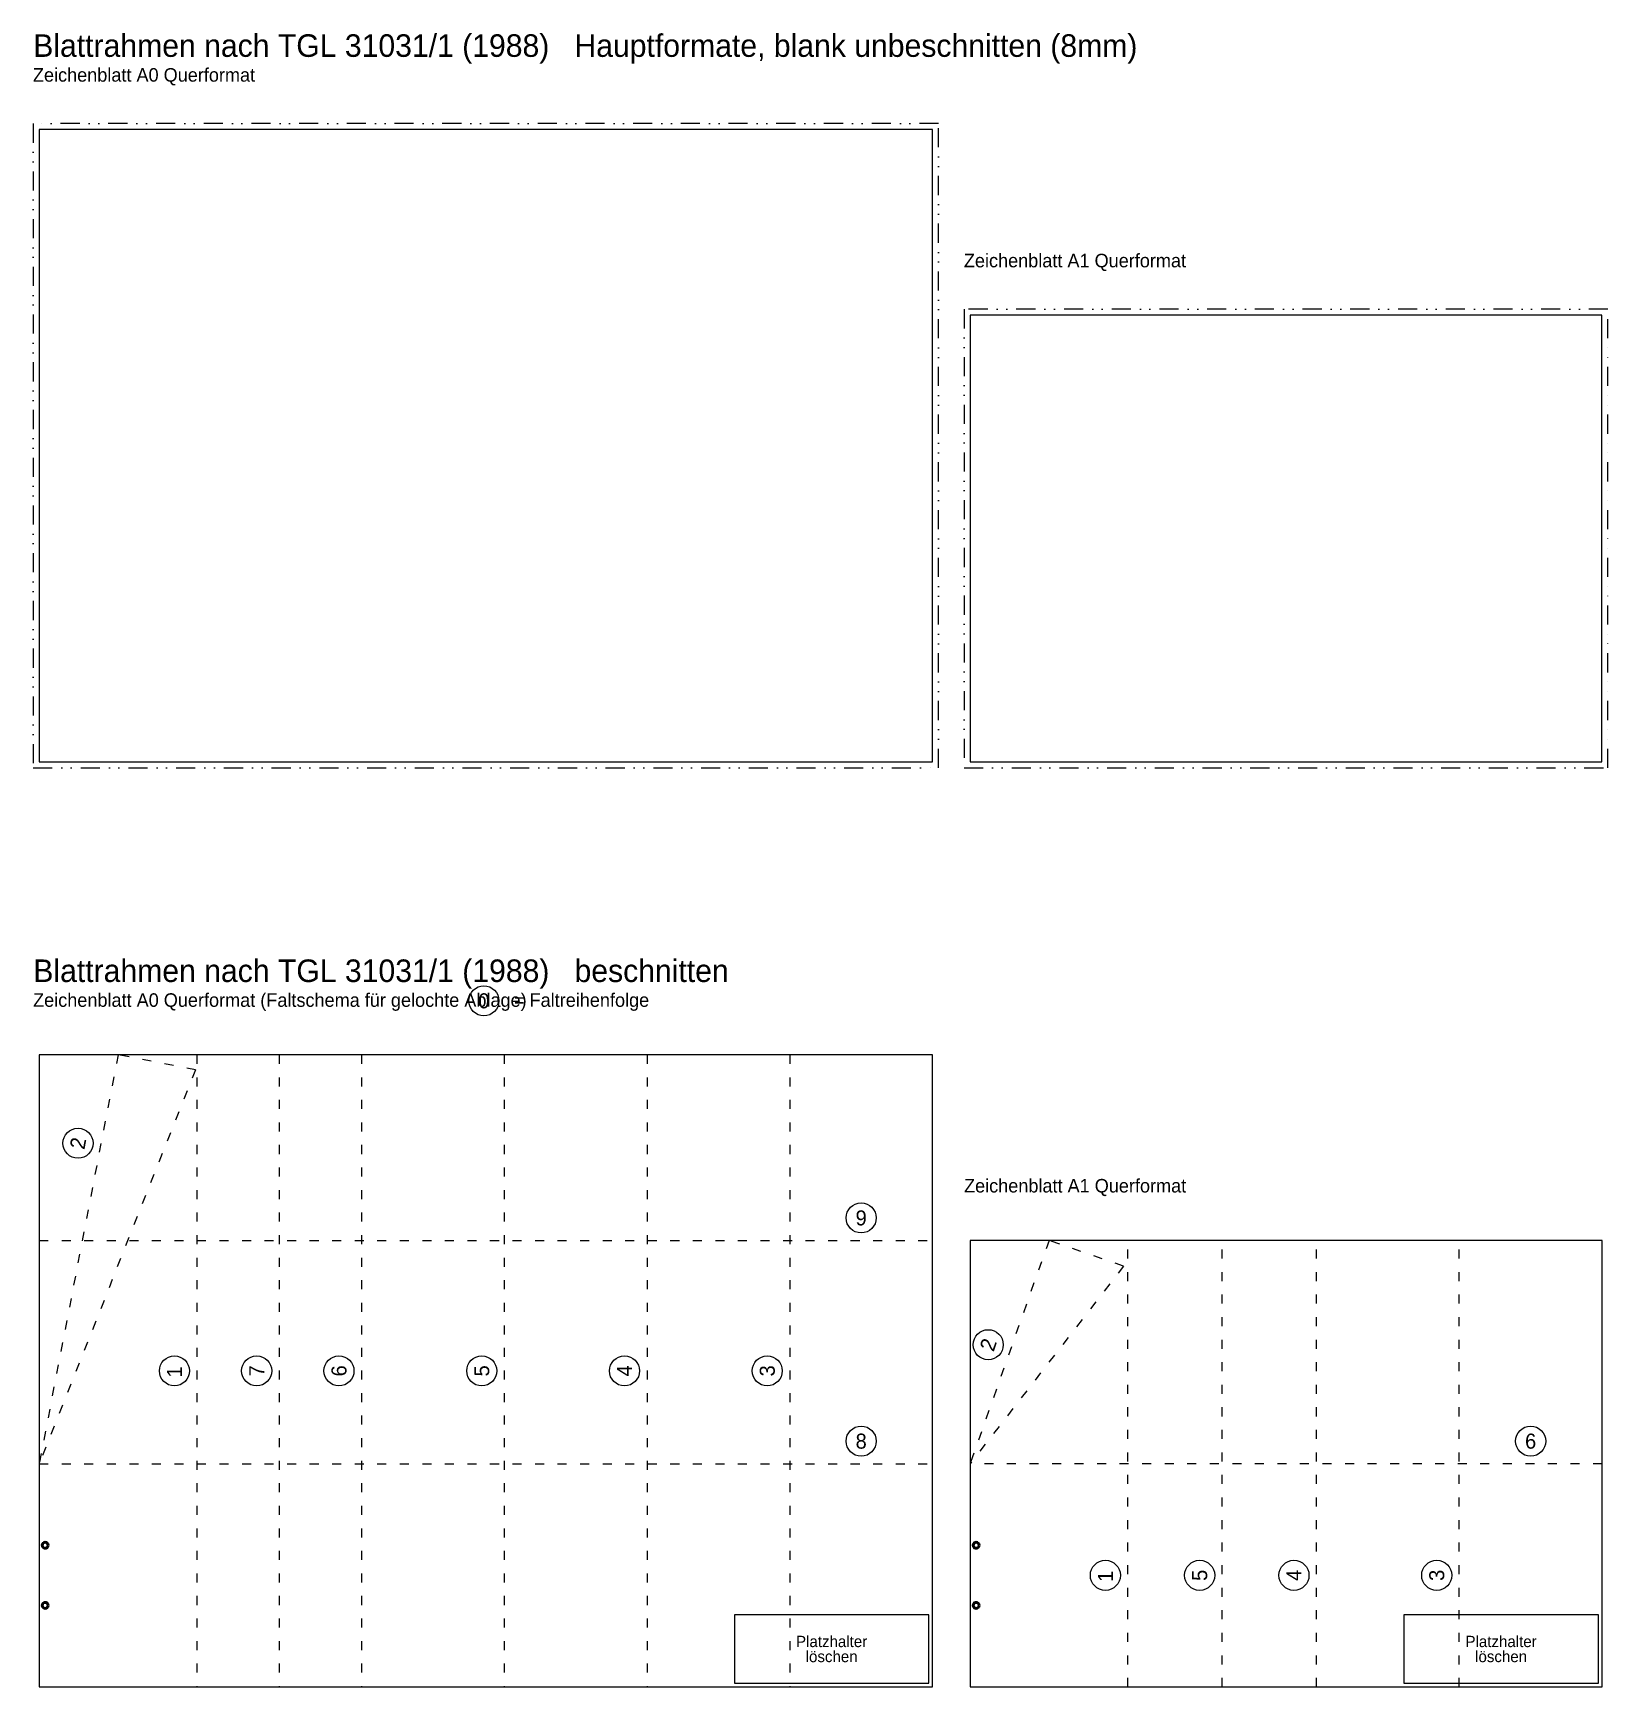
# Model space of a CAD drawing. Header units: millimetres. Extents: x -10 to 4154, y -219 to 3798.
# Drawn here: x -10 to 2086, y 1598 to 3798 of the extents above; entities that cross this region are included whole.
import ezdxf
from ezdxf.enums import TextEntityAlignment as Align

# ---------------------------------------------------------------- set-up
doc = ezdxf.new("R2010")
doc.units = ezdxf.units.MM
doc.linetypes.add('ACAD_ISO03W100', pattern=[30, 12, -18])
doc.linetypes.add('DIVIDEX2', pattern=[63.5, 25.4, -12.65, 0.1, -12.6, 0.1, -12.65])
for name, color, linetype, lineweight, true_color in [('Blattformate', 2, 'Continuous', 5, 0xffff00), ('Faltung', 7, 'ACAD_ISO03W100', 0, 0x000000), ('Hilfe', 6, 'Continuous', 5, 0xff00ff), ('Legende', 7, 'Continuous', 5, 0x000000), ('Lochung', 94, 'Continuous', 50, 0x008000), ('Nr', 1, 'Continuous', 5, 0xff0000), ('Platzhalter PK', 1, 'Continuous', 5, 0xff0000), ('unbeschnitten', 7, 'DIVIDEX2', 0, 0x000000)]:
    doc.layers.add(name, color=color, linetype=linetype, lineweight=lineweight, true_color=true_color)
doc.styles.add('textstyle114', font='')
doc.styles.add('textstyle115', font='')
doc.styles.add('textstyle116', font='')
doc.styles.add('textstyle117', font='')
doc.styles.add('textstyle118', font='')
doc.styles.add('textstyle120', font='')
doc.styles.add('textstyle121', font='')
doc.styles.add('textstyle122', font='')
doc.styles.add('textstyle123', font='')
doc.styles.add('textstyle124', font='')
doc.styles.add('textstyle125', font='')
doc.styles.add('textstyle126', font='')
doc.styles.add('textstyle127', font='')
doc.styles.add('textstyle129', font='')
doc.styles.add('textstyle130', font='')
doc.styles.add('textstyle131', font='')
doc.styles.add('textstyle207', font='')
doc.styles.add('textstyle208', font='')
doc.styles.add('textstyle239', font='')
doc.styles.add('textstyle242', font='')
doc.styles.add('textstyle548', font='')
doc.styles.add('textstyle550', font='')
doc.styles.add('textstyle551', font='')
doc.styles.add('textstyle552', font='')
doc.styles.add('textstyle560', font='')
doc.styles.add('textstyle561', font='')
doc.styles.add('textstyle562', font='')
doc.styles.get('textstyle114').set_extended_font_data('TGL 31034-1')
doc.styles.get('textstyle115').set_extended_font_data('TGL 31034-1')
doc.styles.get('textstyle116').set_extended_font_data('TGL 31034-1')
doc.styles.get('textstyle117').set_extended_font_data('TGL 31034-1')
doc.styles.get('textstyle118').set_extended_font_data('TGL 31034-1')
doc.styles.get('textstyle120').set_extended_font_data('TGL 31034-1')
doc.styles.get('textstyle121').set_extended_font_data('TGL 31034-1')
doc.styles.get('textstyle122').set_extended_font_data('TGL 31034-1')
doc.styles.get('textstyle123').set_extended_font_data('TGL 31034-1')
doc.styles.get('textstyle124').set_extended_font_data('TGL 31034-1')
doc.styles.get('textstyle125').set_extended_font_data('TGL 31034-1')
doc.styles.get('textstyle126').set_extended_font_data('TGL 31034-1')
doc.styles.get('textstyle127').set_extended_font_data('TGL 31034-1')
doc.styles.get('textstyle129').set_extended_font_data('TGL 31034-1')
doc.styles.get('textstyle130').set_extended_font_data('TGL 31034-1')
doc.styles.get('textstyle131').set_extended_font_data('TGL 31034-1')
doc.styles.get('textstyle207').set_extended_font_data('TGL 31034-1')
doc.styles.get('textstyle208').set_extended_font_data('TGL 31034-1')
doc.styles.get('textstyle239').set_extended_font_data('TGL 31034-1')
doc.styles.get('textstyle242').set_extended_font_data('TGL 31034-1')
doc.styles.get('textstyle548').set_extended_font_data('TGL 31034-1')
doc.styles.get('textstyle550').set_extended_font_data('TGL 31034-1')
doc.styles.get('textstyle551').set_extended_font_data('TGL 31034-1')
doc.styles.get('textstyle552').set_extended_font_data('TGL 31034-1')
doc.styles.get('textstyle560').set_extended_font_data('TGL 31034-1')
doc.styles.get('textstyle561').set_extended_font_data('TGL 31034-1')
doc.styles.get('textstyle562').set_extended_font_data('TGL 31034-1')

msp = doc.modelspace()

# ---------------------------------------------------------------- linework, layer by layer
at = {"layer": 'Blattformate'}
for p, q in [((1186.6, 3669.9), (-2.4, 3669.9)), ((-2.4, 3669.9), (-2.4, 2828.9)), ((1186.6, 2828.9), (1186.6, 3669.9)), ((2077.6, 3422.9), (1236.6, 3422.9)), ((1236.6, 3422.9), (1236.6, 2828.9)), ((2077.6, 2828.9), (2077.6, 3422.9)), ((-2.4, 2828.9), (1186.6, 2828.9)), ((1236.6, 2828.9), (2077.6, 2828.9)), ((1186.7, 2439.1), (-2.3, 2439.1)), ((-2.3, 2439.1), (-2.3, 1598.1)), ((1186.7, 1598.1), (1186.7, 2439.1)), ((2077.7, 2192.1), (1236.7, 2192.1)), ((1236.7, 2192.1), (1236.7, 1598.1)), ((2077.7, 1598.1), (2077.7, 2192.1)), ((-2.3, 1598.1), (1186.7, 1598.1)), ((1236.7, 1598.1), (2077.7, 1598.1))]:
    msp.add_line(p, q, dxfattribs=at)
at = {"layer": 'Faltung'}
for p, q in [((102.7, 2439.1), (-2.3, 1895.1)), ((205.8, 2419.1), (102.7, 2439.1)), ((207.7, 2439.1), (207.7, 1598.1)), ((317.2, 2439.1), (317.2, 1598.1)), ((426.7, 2439.1), (426.7, 1598.1)), ((616.7, 2439.1), (616.7, 1598.1)), ((806.7, 2439.1), (806.7, 1598.1)), ((996.7, 2439.1), (996.7, 1598.1)), ((205.8, 2419.1), (-2.3, 1895.1)), ((-2.3, 2192.1), (1186.7, 2192.1)), ((1341.7, 2192.1), (1236.7, 1895.1)), ((1441, 2157.9), (1341.7, 2192.1)), ((1446.7, 1598.1), (1446.7, 2192.1)), ((1572.2, 1598.1), (1572.2, 2192.1)), ((1697.7, 1598.1), (1697.7, 2192.1)), ((1887.7, 1598.1), (1887.7, 2192.1)), ((1441, 2157.9), (1236.7, 1895.1)), ((-2.3, 1895.1), (1186.7, 1895.1)), ((2077.7, 1895.1), (1236.7, 1895.1))]:
    msp.add_line(p, q, dxfattribs=at)
at = {"layer": 'Lochung'}
for centre in [(5.7, 1786.6), (1244.7, 1786.6), (5.7, 1706.6), (1244.7, 1706.6)]:
    msp.add_circle(centre, 4, dxfattribs=at)
at = {"layer": 'Nr'}
for centre in [(589.6, 2510.9), (49.4, 2321.4), (1091.7, 2222.1), (1260.8, 2053.4), (177.7, 2018.6), (287.2, 2018.6), (396.7, 2018.6), (586.7, 2018.6), (776.7, 2018.6), (966.7, 2018.6), (1091.7, 1925.1), (1982.7, 1925.1), (1416.7, 1746.6), (1542.2, 1746.6), (1667.7, 1746.6), (1857.7, 1746.6)]:
    msp.add_circle(centre, 20, dxfattribs=at)
at = {"layer": 'Platzhalter PK'}
for p, q in [((1181.9, 1694.1), (922.9, 1694.1)), ((922.9, 1694.1), (922.9, 1603.1)), ((1181.9, 1603.1), (1181.9, 1694.1)), ((2072.9, 1694.1), (1813.9, 1694.1)), ((1813.9, 1694.1), (1813.9, 1603.1)), ((2072.9, 1603.1), (2072.9, 1694.1)), ((922.9, 1603.1), (1181.9, 1603.1)), ((1813.9, 1603.1), (2072.9, 1603.1))]:
    msp.add_line(p, q, dxfattribs=at)
at = {"layer": 'unbeschnitten'}
for p, q in [((1194.6, 3677.9), (-10.4, 3677.9)), ((-10.4, 3677.9), (-10.4, 2820.9)), ((1194.6, 2820.9), (1194.6, 3677.9)), ((2085.6, 3430.9), (1228.6, 3430.9)), ((1228.6, 3430.9), (1228.6, 2820.9)), ((2085.6, 2820.9), (2085.6, 3430.9)), ((-10.4, 2820.9), (1194.6, 2820.9)), ((1228.6, 2820.9), (2085.6, 2820.9))]:
    msp.add_line(p, q, dxfattribs=at)

# ---------------------------------------------------------------- texts
at = {"layer": 'Hilfe'}
for s, style, p in [('Platzhalter', 'textstyle207', (1052.4, 1658.6)), ('Platzhalter', 'textstyle208', (1943.4, 1658.6)), ('löschen', 'textstyle242', (1052.4, 1638.6)), ('löschen', 'textstyle239', (1943.4, 1638.6))]:
    msp.add_text(s, height=15, dxfattribs=dict(at, style=style)).set_placement(p, align=Align.MIDDLE_CENTER)
at = {"layer": 'Legende'}
for s, height, style, p in [('Blattrahmen nach TGL 31031/1 (1988)   Hauptformate, blank unbeschnitten (8mm)', 30, 'textstyle552', (-10.2, 3796.7)), ('Zeichenblatt A0 Querformat', 18, 'textstyle550', (-10.6, 3751.7)), ('Zeichenblatt A1 Querformat', 18, 'textstyle548', (1228.4, 3504.7)), ('Blattrahmen nach TGL 31031/1 (1988)   beschnitten', 30, 'textstyle551', (-10.1, 2565.9)), ('Zeichenblatt A0 Querformat (Faltschema für gelochte Ablage)', 18, 'textstyle561', (-10.4, 2520.9)), ('= Faltreihenfolge', 18, 'textstyle562', (629.6, 2520.9)), ('Zeichenblatt A1 Querformat', 18, 'textstyle560', (1228.6, 2273.9))]:
    msp.add_text(s, height=height, dxfattribs=dict(at, style=style)).set_placement(p, align=Align.TOP_LEFT)
at = {"layer": 'Nr'}
for s, style, p in [('0', 'textstyle122', (589.6, 2510.9)), ('9', 'textstyle121', (1091.7, 2222.1)), ('8', 'textstyle123', (1091.7, 1925.1)), ('6', 'textstyle117', (1982.7, 1925.1))]:
    msp.add_text(s, height=20, dxfattribs=dict(at, style=style)).set_placement(p, align=Align.MIDDLE_CENTER)
for s, rotation, style, p in [('2', 79, 'textstyle129', (49.4, 2321.4)), ('2', 71, 'textstyle118', (1260.8, 2053.4)), ('7', 90, 'textstyle131', (287.2, 2018.6)), ('6', 90, 'textstyle124', (396.7, 2018.6)), ('5', 90, 'textstyle125', (586.7, 2018.6)), ('4', 90, 'textstyle126', (776.7, 2018.6)), ('3', 90, 'textstyle127', (966.7, 2018.6)), ('1', 90, 'textstyle130', (177.8, 2017.2)), ('1', 90, 'textstyle120', (1416.8, 1745.2)), ('5', 90, 'textstyle114', (1542.2, 1746.6)), ('4', 90, 'textstyle115', (1667.7, 1746.6)), ('3', 90, 'textstyle116', (1857.7, 1746.6))]:
    msp.add_text(s, height=20, rotation=rotation, dxfattribs=dict(at, style=style)).set_placement(p, align=Align.MIDDLE_CENTER)

doc.saveas('drawing.dxf')
